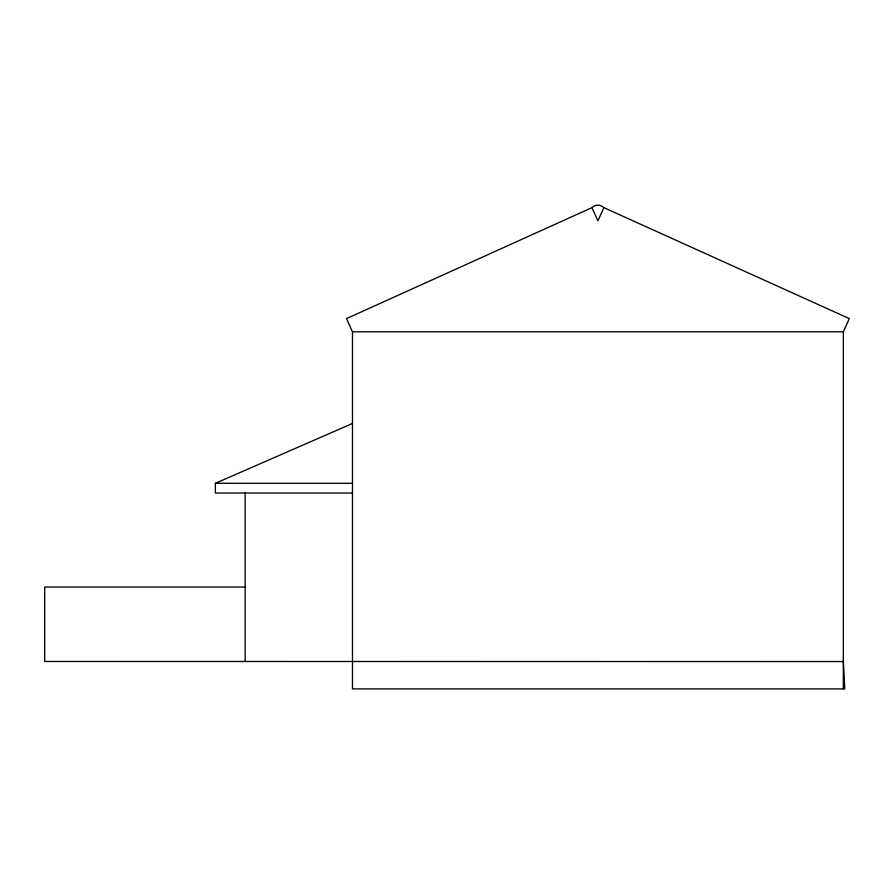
<?xml version="1.0" encoding="UTF-8"?>
<svg xmlns="http://www.w3.org/2000/svg" width="894" height="894" viewBox="0 0 894 894"><rect width="100%" height="100%" fill="white"/><g stroke="black" fill="none" stroke-linecap="round" stroke-linejoin="round"><path stroke-width="1.34" d="M843.333 688.894L843.333 331.808L849.3 318.599L603.875 207.643L597.907 220.852L591.94 207.643L346.514 318.599L352.482 331.808L352.482 688.894L844.785 688.894L843.333 660.621M352.482 493.03L215.365 493.03L215.365 483.319L352.482 423.443M352.482 331.808L843.333 331.808M215.365 483.319L352.482 483.319M245.157 587.045L44.7 587.045L44.7 661.471L843.333 661.549M245.157 493.03L245.157 661.471M591.94 207.643A8.292 8.292 0 0 1 603.875 207.643"/></g></svg>
